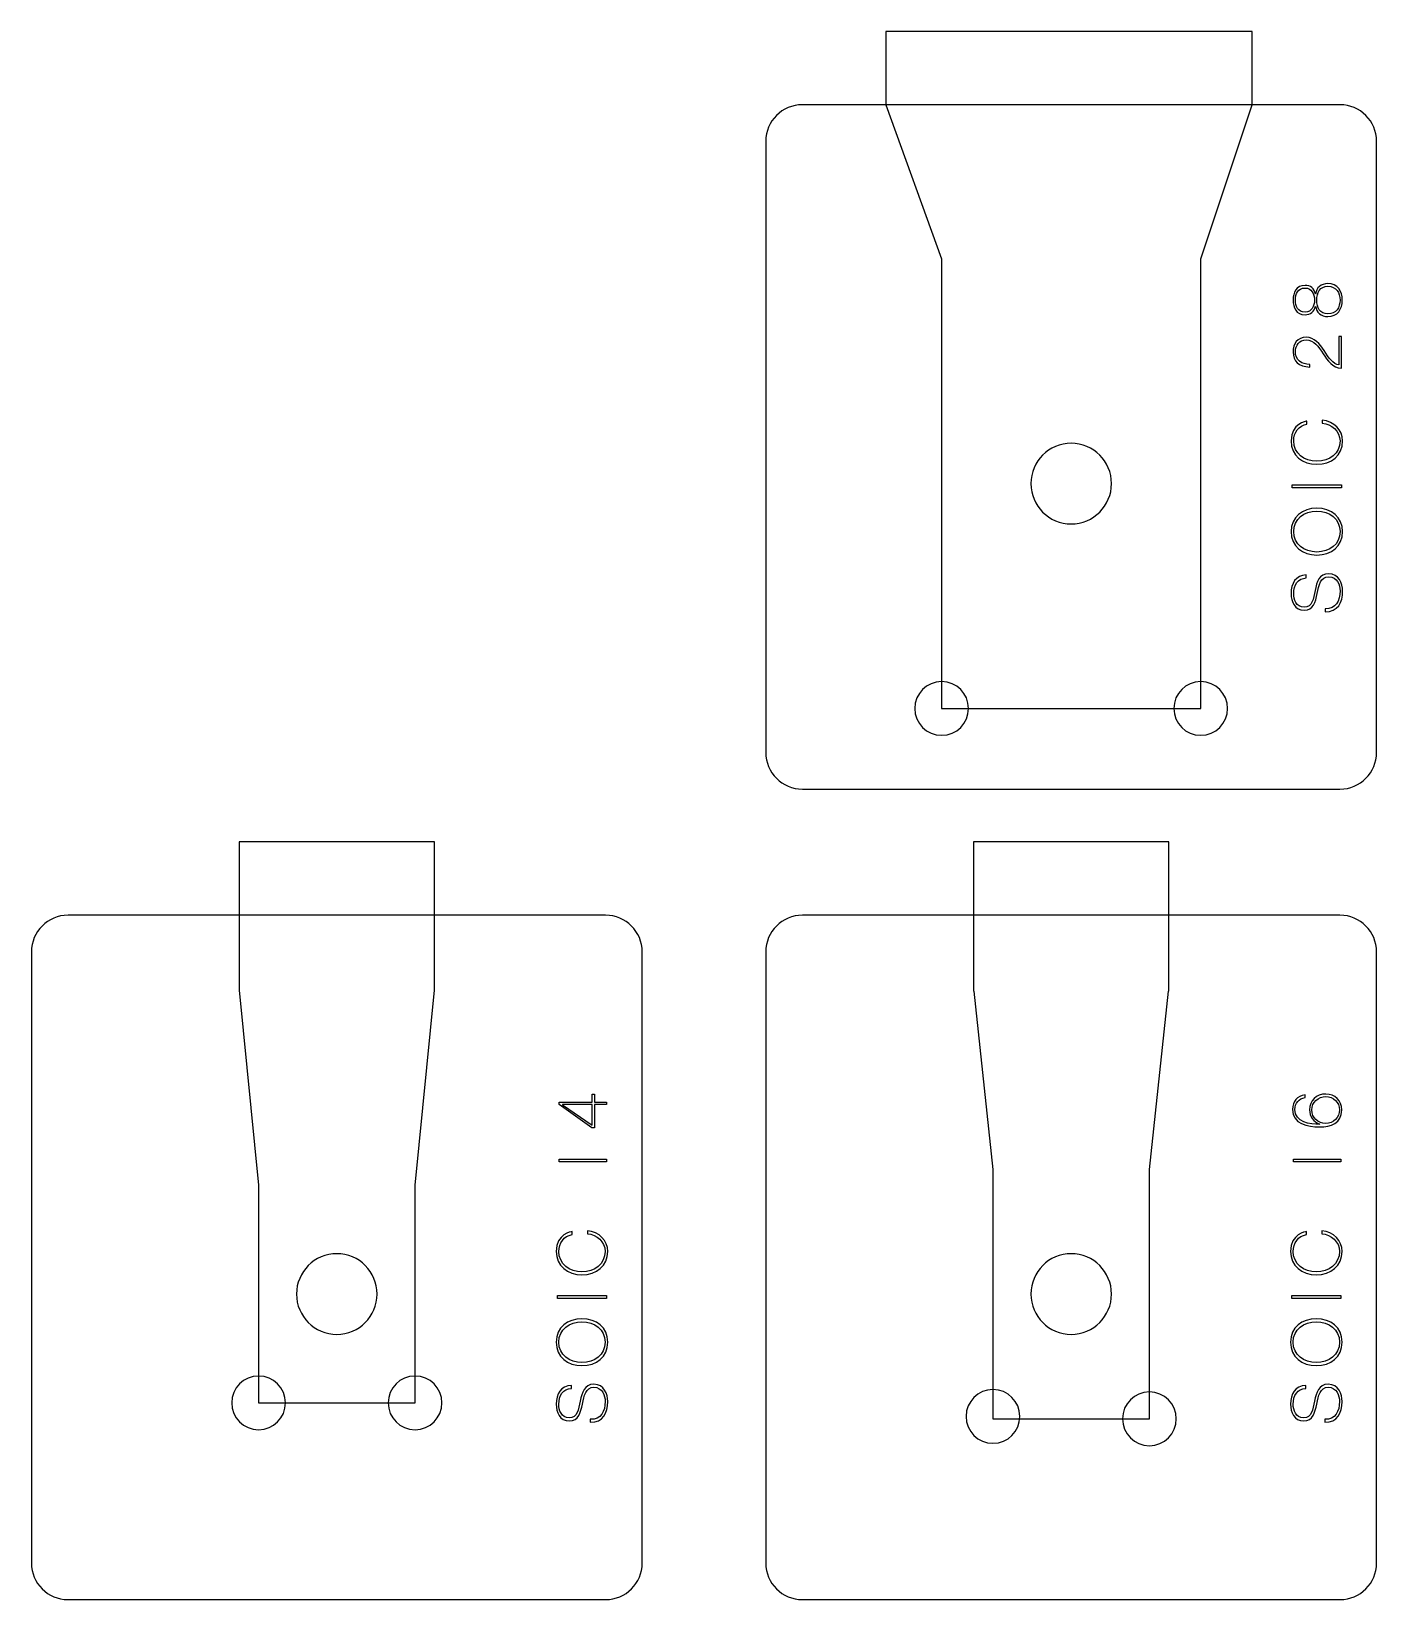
# Model space of a CAD drawing. Extents: x 0 to 55.1, y 0 to 64.2.
import ezdxf

# ---------------------------------------------------------------- set-up
doc = ezdxf.new("R2010")
doc.units = 0
doc.layers.add('LAYER_1', color=7, linetype='CONTINUOUS')

# ---------------------------------------------------------------- blocks, each defined once
blk = doc.blocks.new('BLOCK_2')
at = {"layer": 'LAYER_1', "color": 250}
blk.add_lwpolyline([(51.598, 45.482), (51.598, 45.606), (53.612, 45.606), (53.612, 45.482), (51.598, 45.482)], dxfattribs=at)
for points, knots in [([(51.632, 53.167), (51.632, 53.469), (51.753, 53.768), (52.12, 53.768), (52.337, 53.768), (52.501, 53.646), (52.546, 53.409), (52.546, 53.409), (52.551, 53.409), (52.551, 53.409), (52.583, 53.675), (52.777, 53.841), (53.054, 53.841), (53.457, 53.841), (53.646, 53.539), (53.646, 53.167), (53.646, 52.795), (53.457, 52.493), (53.054, 52.493), (52.777, 52.493), (52.583, 52.659), (52.551, 52.924), (52.551, 52.924), (52.546, 52.924), (52.546, 52.924), (52.501, 52.687), (52.337, 52.566), (52.12, 52.566), (51.753, 52.566), (51.632, 52.865), (51.632, 53.167)], [0, 0, 0, 0, 1, 1, 1, 2, 2, 2, 3, 3, 3, 4, 4, 4, 5, 5, 5, 6, 6, 6, 7, 7, 7, 8, 8, 8, 9, 9, 9, 10, 10, 10, 10]), ([(51.725, 53.167), (51.725, 52.91), (51.824, 52.673), (52.12, 52.673), (52.396, 52.673), (52.507, 52.916), (52.507, 53.167), (52.507, 53.418), (52.396, 53.66), (52.12, 53.66), (51.824, 53.66), (51.725, 53.423), (51.725, 53.167)], [0, 0, 0, 0, 1, 1, 1, 2, 2, 2, 3, 3, 3, 4, 4, 4, 4]), ([(52.6, 53.167), (52.6, 52.862), (52.729, 52.6), (53.054, 52.6), (53.398, 52.6), (53.553, 52.868), (53.553, 53.167), (53.553, 53.466), (53.398, 53.733), (53.054, 53.733), (52.729, 53.733), (52.6, 53.471), (52.6, 53.167)], [0, 0, 0, 0, 1, 1, 1, 2, 2, 2, 3, 3, 3, 4, 4, 4, 4]), ([(53.505, 51.676), (53.505, 51.676), (53.612, 51.676), (53.612, 51.676), (53.612, 51.676), (53.612, 50.379), (53.612, 50.379), (53.248, 50.401), (53.048, 50.689), (52.859, 50.974), (52.67, 51.256), (52.489, 51.538), (52.163, 51.538), (51.897, 51.538), (51.725, 51.312), (51.725, 51.059), (51.725, 50.703), (51.988, 50.534), (52.323, 50.534), (52.323, 50.534), (52.323, 50.427), (52.323, 50.427), (51.858, 50.449), (51.632, 50.661), (51.632, 51.042), (51.632, 51.372), (51.807, 51.645), (52.165, 51.645), (52.507, 51.645), (52.721, 51.377), (52.907, 51.098), (53.093, 50.819), (53.265, 50.534), (53.505, 50.514), (53.505, 50.514), (53.505, 51.676), (53.505, 51.676)], [0, 0, 0, 0, 1, 1, 1, 2, 2, 2, 3, 3, 3, 4, 4, 4, 5, 5, 5, 6, 6, 6, 7, 7, 7, 8, 8, 8, 9, 9, 9, 10, 10, 10, 11, 11, 11, 12, 12, 12, 12]), ([(52.199, 48.095), (51.861, 48.041), (51.657, 47.745), (51.657, 47.409), (51.657, 46.882), (52.089, 46.574), (52.605, 46.574), (53.121, 46.574), (53.553, 46.882), (53.553, 47.409), (53.553, 47.801), (53.203, 48.106), (52.828, 48.129), (52.828, 48.129), (52.828, 48.253), (52.828, 48.253), (53.308, 48.208), (53.66, 47.852), (53.66, 47.409), (53.66, 46.806), (53.195, 46.45), (52.605, 46.45), (52.016, 46.45), (51.55, 46.806), (51.55, 47.409), (51.55, 48.123), (52.171, 48.216), (52.199, 48.219), (52.199, 48.219), (52.199, 48.095), (52.199, 48.095)], [0, 0, 0, 0, 1, 1, 1, 2, 2, 2, 3, 3, 3, 4, 4, 4, 5, 5, 5, 6, 6, 6, 7, 7, 7, 8, 8, 8, 9, 9, 9, 10, 10, 10, 10]), ([(53.66, 43.695), (53.66, 43.092), (53.195, 42.736), (52.605, 42.736), (52.016, 42.736), (51.55, 43.092), (51.55, 43.695), (51.55, 44.296), (52.016, 44.652), (52.605, 44.652), (53.195, 44.652), (53.66, 44.296), (53.66, 43.695)], [0, 0, 0, 0, 1, 1, 1, 2, 2, 2, 3, 3, 3, 4, 4, 4, 4]), ([(53.553, 43.695), (53.553, 44.22), (53.121, 44.528), (52.605, 44.528), (52.089, 44.528), (51.657, 44.22), (51.657, 43.695), (51.657, 43.168), (52.089, 42.86), (52.605, 42.86), (53.121, 42.86), (53.553, 43.168), (53.553, 43.695)], [0, 0, 0, 0, 1, 1, 1, 2, 2, 2, 3, 3, 3, 4, 4, 4, 4]), ([(52.174, 41.798), (51.829, 41.784), (51.657, 41.525), (51.657, 41.153), (51.657, 40.924), (51.753, 40.6), (52.086, 40.6), (52.411, 40.6), (52.464, 40.944), (52.535, 41.285), (52.605, 41.629), (52.693, 41.973), (53.093, 41.973), (53.511, 41.973), (53.66, 41.573), (53.66, 41.266), (53.66, 40.794), (53.465, 40.411), (52.947, 40.416), (52.947, 40.416), (52.947, 40.541), (52.947, 40.541), (53.387, 40.515), (53.553, 40.868), (53.553, 41.266), (53.553, 41.508), (53.443, 41.849), (53.093, 41.849), (52.752, 41.849), (52.693, 41.505), (52.622, 41.161), (52.551, 40.82), (52.47, 40.476), (52.086, 40.476), (51.7, 40.476), (51.55, 40.834), (51.55, 41.153), (51.55, 41.573), (51.731, 41.903), (52.174, 41.923), (52.174, 41.923), (52.174, 41.798), (52.174, 41.798)], [0, 0, 0, 0, 1, 1, 1, 2, 2, 2, 3, 3, 3, 4, 4, 4, 5, 5, 5, 6, 6, 6, 7, 7, 7, 8, 8, 8, 9, 9, 9, 10, 10, 10, 11, 11, 11, 12, 12, 12, 13, 13, 13, 14, 14, 14, 14])]:
    blk.add_open_spline(points, degree=3, knots=knots, dxfattribs=at)

msp = doc.modelspace()

# ---------------------------------------------------------------- linework, layer by layer
at = {"layer": 'LAYER_1', "color": 250}
for points in [[(34.963, 64.16), (34.963, 61.16), (37.251, 54.861), (37.251, 36.461), (47.851, 36.461), (47.851, 54.861), (49.963, 61.16), (49.963, 64.16), (34.963, 64.16)], [(8.5, 31), (8.5, 24.934), (8.507, 24.934), (9.3, 16.95), (9.3, 8.05), (15.7, 8.05), (15.7, 16.95), (16.494, 24.934), (16.5, 24.934), (16.5, 31), (8.5, 31)], [(38.551, 31), (38.551, 24.899), (38.562, 24.899), (39.351, 17.6), (39.351, 7.4), (45.752, 7.4), (45.752, 17.6), (46.54, 24.899), (46.552, 24.899), (46.552, 31), (38.551, 31)], [(21.593, 20.358), (22.95, 20.358), (22.95, 20.685), (23.043, 20.685), (23.043, 20.358), (23.539, 20.358), (23.539, 20.251), (23.043, 20.251), (23.043, 19.303), (22.936, 19.303), (21.593, 20.251), (21.593, 20.358)], [(21.74, 20.251), (21.74, 20.245), (22.95, 19.411), (22.95, 20.251), (21.74, 20.251)], [(23.539, 17.914), (21.593, 17.914), (21.593, 18.021), (23.539, 18.021), (23.539, 17.914)], [(53.591, 17.914), (51.644, 17.914), (51.644, 18.021), (53.591, 18.021), (53.591, 17.914)], [(21.525, 12.321), (21.525, 12.445), (23.539, 12.445), (23.539, 12.321), (21.525, 12.321)], [(51.577, 12.321), (51.577, 12.445), (53.591, 12.445), (53.591, 12.321), (51.577, 12.321)]]:
    msp.add_lwpolyline(points, dxfattribs=at)
for points, knots in [([(55.051, 34.661), (55.051, 33.836), (54.376, 33.161), (53.551, 33.161), (53.551, 33.161), (31.551, 33.161), (31.551, 33.161), (30.726, 33.161), (30.051, 33.836), (30.051, 34.661), (30.051, 34.661), (30.051, 59.661), (30.051, 59.661), (30.051, 60.486), (30.726, 61.161), (31.551, 61.161), (31.551, 61.161), (53.551, 61.161), (53.551, 61.161), (54.376, 61.161), (55.051, 60.486), (55.051, 59.661), (55.051, 59.661), (55.051, 34.661), (55.051, 34.661)], [0, 0, 0, 0, 1, 1, 1, 2, 2, 2, 3, 3, 3, 4, 4, 4, 5, 5, 5, 6, 6, 6, 7, 7, 7, 8, 8, 8, 8]), ([(44.201, 45.661), (44.201, 44.75), (43.463, 44.011), (42.551, 44.011), (41.64, 44.011), (40.901, 44.75), (40.901, 45.661), (40.901, 46.573), (41.64, 47.311), (42.551, 47.311), (43.463, 47.311), (44.201, 46.573), (44.201, 45.661)], [0, 0, 0, 0, 1, 1, 1, 2, 2, 2, 3, 3, 3, 4, 4, 4, 4]), ([(38.351, 36.46), (38.351, 35.853), (37.859, 35.36), (37.251, 35.36), (36.644, 35.36), (36.151, 35.853), (36.151, 36.46), (36.151, 37.068), (36.644, 37.56), (37.251, 37.56), (37.859, 37.56), (38.351, 37.068), (38.351, 36.46)], [0, 0, 0, 0, 1, 1, 1, 2, 2, 2, 3, 3, 3, 4, 4, 4, 4]), ([(48.951, 36.46), (48.951, 35.853), (48.459, 35.36), (47.851, 35.36), (47.244, 35.36), (46.751, 35.853), (46.751, 36.46), (46.751, 37.068), (47.244, 37.56), (47.851, 37.56), (48.459, 37.56), (48.951, 37.068), (48.951, 36.46)], [0, 0, 0, 0, 1, 1, 1, 2, 2, 2, 3, 3, 3, 4, 4, 4, 4]), ([(25, 1.5), (25, 0.675), (24.325, 0), (23.5, 0), (23.5, 0), (1.5, 0), (1.5, 0), (0.675, 0), (0, 0.675), (0, 1.5), (0, 1.5), (0, 26.5), (0, 26.5), (0, 27.325), (0.675, 28), (1.5, 28), (1.5, 28), (23.5, 28), (23.5, 28), (24.325, 28), (25, 27.325), (25, 26.5), (25, 26.5), (25, 1.5), (25, 1.5)], [0, 0, 0, 0, 1, 1, 1, 2, 2, 2, 3, 3, 3, 4, 4, 4, 5, 5, 5, 6, 6, 6, 7, 7, 7, 8, 8, 8, 8]), ([(55.051, 1.5), (55.051, 0.675), (54.376, 0), (53.551, 0), (53.551, 0), (31.551, 0), (31.551, 0), (30.726, 0), (30.051, 0.675), (30.051, 1.5), (30.051, 1.5), (30.051, 26.5), (30.051, 26.5), (30.051, 27.325), (30.726, 28), (31.551, 28), (31.551, 28), (53.551, 28), (53.551, 28), (54.376, 28), (55.051, 27.325), (55.051, 26.5), (55.051, 26.5), (55.051, 1.5), (55.051, 1.5)], [0, 0, 0, 0, 1, 1, 1, 2, 2, 2, 3, 3, 3, 4, 4, 4, 5, 5, 5, 6, 6, 6, 7, 7, 7, 8, 8, 8, 8]), ([(52.124, 20.544), (51.873, 20.502), (51.704, 20.313), (51.704, 20.056), (51.704, 19.521), (52.332, 19.447), (52.716, 19.447), (52.716, 19.447), (52.722, 19.453), (52.722, 19.453), (52.471, 19.537), (52.304, 19.774), (52.304, 20.034), (52.304, 20.418), (52.589, 20.685), (52.97, 20.685), (53.345, 20.685), (53.624, 20.409), (53.624, 20.034), (53.624, 19.49), (53.187, 19.34), (52.713, 19.34), (52.234, 19.34), (51.61, 19.456), (51.61, 20.056), (51.61, 20.381), (51.797, 20.615), (52.124, 20.652), (52.124, 20.652), (52.124, 20.544), (52.124, 20.544)], [0, 0, 0, 0, 1, 1, 1, 2, 2, 2, 3, 3, 3, 4, 4, 4, 5, 5, 5, 6, 6, 6, 7, 7, 7, 8, 8, 8, 9, 9, 9, 10, 10, 10, 10]), ([(52.97, 20.578), (52.666, 20.578), (52.397, 20.35), (52.397, 20.034), (52.397, 19.712), (52.654, 19.484), (52.97, 19.484), (53.291, 19.484), (53.531, 19.729), (53.531, 20.034), (53.531, 20.347), (53.277, 20.578), (52.97, 20.578)], [0, 0, 0, 0, 1, 1, 1, 2, 2, 2, 3, 3, 3, 4, 4, 4, 4]), ([(22.126, 14.934), (21.788, 14.88), (21.585, 14.584), (21.585, 14.248), (21.585, 13.721), (22.016, 13.413), (22.532, 13.413), (23.048, 13.413), (23.48, 13.721), (23.48, 14.248), (23.48, 14.64), (23.13, 14.945), (22.755, 14.968), (22.755, 14.968), (22.755, 15.092), (22.755, 15.092), (23.235, 15.046), (23.587, 14.691), (23.587, 14.248), (23.587, 13.645), (23.122, 13.289), (22.532, 13.289), (21.943, 13.289), (21.477, 13.645), (21.477, 14.248), (21.477, 14.962), (22.098, 15.055), (22.126, 15.058), (22.126, 15.058), (22.126, 14.934), (22.126, 14.934)], [0, 0, 0, 0, 1, 1, 1, 2, 2, 2, 3, 3, 3, 4, 4, 4, 5, 5, 5, 6, 6, 6, 7, 7, 7, 8, 8, 8, 9, 9, 9, 10, 10, 10, 10]), ([(52.177, 14.934), (51.839, 14.88), (51.636, 14.584), (51.636, 14.248), (51.636, 13.721), (52.067, 13.413), (52.584, 13.413), (53.1, 13.413), (53.531, 13.721), (53.531, 14.248), (53.531, 14.64), (53.182, 14.945), (52.806, 14.968), (52.806, 14.968), (52.806, 15.092), (52.806, 15.092), (53.286, 15.046), (53.638, 14.691), (53.638, 14.248), (53.638, 13.645), (53.173, 13.289), (52.584, 13.289), (51.994, 13.289), (51.529, 13.645), (51.529, 14.248), (51.529, 14.962), (52.149, 15.055), (52.177, 15.058), (52.177, 15.058), (52.177, 14.934), (52.177, 14.934)], [0, 0, 0, 0, 1, 1, 1, 2, 2, 2, 3, 3, 3, 4, 4, 4, 5, 5, 5, 6, 6, 6, 7, 7, 7, 8, 8, 8, 9, 9, 9, 10, 10, 10, 10]), ([(14.15, 12.5), (14.15, 11.589), (13.411, 10.85), (12.5, 10.85), (11.589, 10.85), (10.85, 11.589), (10.85, 12.5), (10.85, 13.411), (11.589, 14.15), (12.5, 14.15), (13.411, 14.15), (14.15, 13.411), (14.15, 12.5)], [0, 0, 0, 0, 1, 1, 1, 2, 2, 2, 3, 3, 3, 4, 4, 4, 4]), ([(44.201, 12.5), (44.201, 11.589), (43.463, 10.85), (42.551, 10.85), (41.64, 10.85), (40.902, 11.589), (40.902, 12.5), (40.902, 13.411), (41.64, 14.15), (42.551, 14.15), (43.463, 14.15), (44.201, 13.411), (44.201, 12.5)], [0, 0, 0, 0, 1, 1, 1, 2, 2, 2, 3, 3, 3, 4, 4, 4, 4]), ([(23.587, 10.534), (23.587, 9.931), (23.122, 9.575), (22.532, 9.575), (21.943, 9.575), (21.477, 9.931), (21.477, 10.534), (21.477, 11.135), (21.943, 11.49), (22.532, 11.49), (23.122, 11.49), (23.587, 11.135), (23.587, 10.534)], [0, 0, 0, 0, 1, 1, 1, 2, 2, 2, 3, 3, 3, 4, 4, 4, 4]), ([(23.48, 10.534), (23.48, 11.059), (23.048, 11.366), (22.532, 11.366), (22.016, 11.366), (21.585, 11.059), (21.585, 10.534), (21.585, 10.007), (22.016, 9.699), (22.532, 9.699), (23.048, 9.699), (23.48, 10.007), (23.48, 10.534)], [0, 0, 0, 0, 1, 1, 1, 2, 2, 2, 3, 3, 3, 4, 4, 4, 4]), ([(53.638, 10.534), (53.638, 9.931), (53.173, 9.575), (52.584, 9.575), (51.994, 9.575), (51.529, 9.931), (51.529, 10.534), (51.529, 11.135), (51.994, 11.49), (52.584, 11.49), (53.173, 11.49), (53.638, 11.135), (53.638, 10.534)], [0, 0, 0, 0, 1, 1, 1, 2, 2, 2, 3, 3, 3, 4, 4, 4, 4]), ([(53.531, 10.534), (53.531, 11.059), (53.1, 11.366), (52.584, 11.366), (52.067, 11.366), (51.636, 11.059), (51.636, 10.534), (51.636, 10.007), (52.067, 9.699), (52.584, 9.699), (53.1, 9.699), (53.531, 10.007), (53.531, 10.534)], [0, 0, 0, 0, 1, 1, 1, 2, 2, 2, 3, 3, 3, 4, 4, 4, 4]), ([(10.4, 8.049), (10.4, 7.442), (9.908, 6.949), (9.3, 6.949), (8.692, 6.949), (8.2, 7.442), (8.2, 8.049), (8.2, 8.657), (8.692, 9.149), (9.3, 9.149), (9.908, 9.149), (10.4, 8.657), (10.4, 8.049)], [0, 0, 0, 0, 1, 1, 1, 2, 2, 2, 3, 3, 3, 4, 4, 4, 4]), ([(16.8, 8.049), (16.8, 7.442), (16.308, 6.949), (15.7, 6.949), (15.092, 6.949), (14.6, 7.442), (14.6, 8.049), (14.6, 8.657), (15.092, 9.149), (15.7, 9.149), (16.308, 9.149), (16.8, 8.657), (16.8, 8.049)], [0, 0, 0, 0, 1, 1, 1, 2, 2, 2, 3, 3, 3, 4, 4, 4, 4]), ([(22.101, 8.637), (21.756, 8.623), (21.585, 8.364), (21.585, 7.991), (21.585, 7.763), (21.68, 7.439), (22.013, 7.439), (22.338, 7.439), (22.391, 7.783), (22.462, 8.124), (22.532, 8.468), (22.62, 8.812), (23.02, 8.812), (23.438, 8.812), (23.587, 8.412), (23.587, 8.104), (23.587, 7.633), (23.393, 7.25), (22.874, 7.255), (22.874, 7.255), (22.874, 7.379), (22.874, 7.379), (23.314, 7.354), (23.48, 7.707), (23.48, 8.104), (23.48, 8.347), (23.37, 8.688), (23.02, 8.688), (22.679, 8.688), (22.62, 8.344), (22.549, 8), (22.479, 7.659), (22.397, 7.314), (22.013, 7.314), (21.627, 7.314), (21.477, 7.673), (21.477, 7.991), (21.477, 8.412), (21.658, 8.742), (22.101, 8.762), (22.101, 8.762), (22.101, 8.637), (22.101, 8.637)], [0, 0, 0, 0, 1, 1, 1, 2, 2, 2, 3, 3, 3, 4, 4, 4, 5, 5, 5, 6, 6, 6, 7, 7, 7, 8, 8, 8, 9, 9, 9, 10, 10, 10, 11, 11, 11, 12, 12, 12, 13, 13, 13, 14, 14, 14, 14]), ([(40.451, 7.497), (40.451, 6.89), (39.959, 6.397), (39.351, 6.397), (38.744, 6.397), (38.251, 6.89), (38.251, 7.497), (38.251, 8.105), (38.744, 8.597), (39.351, 8.597), (39.959, 8.597), (40.451, 8.105), (40.451, 7.497)], [0, 0, 0, 0, 1, 1, 1, 2, 2, 2, 3, 3, 3, 4, 4, 4, 4]), ([(46.852, 7.399), (46.852, 6.792), (46.359, 6.299), (45.751, 6.299), (45.144, 6.299), (44.652, 6.792), (44.652, 7.399), (44.652, 8.007), (45.144, 8.499), (45.751, 8.499), (46.359, 8.499), (46.852, 8.007), (46.852, 7.399)], [0, 0, 0, 0, 1, 1, 1, 2, 2, 2, 3, 3, 3, 4, 4, 4, 4]), ([(52.152, 8.637), (51.808, 8.623), (51.636, 8.364), (51.636, 7.991), (51.636, 7.763), (51.732, 7.439), (52.065, 7.439), (52.389, 7.439), (52.443, 7.783), (52.513, 8.124), (52.584, 8.468), (52.671, 8.812), (53.071, 8.812), (53.489, 8.812), (53.638, 8.412), (53.638, 8.104), (53.638, 7.633), (53.444, 7.25), (52.925, 7.255), (52.925, 7.255), (52.925, 7.379), (52.925, 7.379), (53.365, 7.354), (53.531, 7.707), (53.531, 8.104), (53.531, 8.347), (53.421, 8.688), (53.071, 8.688), (52.73, 8.688), (52.671, 8.344), (52.6, 8), (52.53, 7.659), (52.448, 7.314), (52.065, 7.314), (51.678, 7.314), (51.529, 7.673), (51.529, 7.991), (51.529, 8.412), (51.709, 8.742), (52.152, 8.762), (52.152, 8.762), (52.152, 8.637), (52.152, 8.637)], [0, 0, 0, 0, 1, 1, 1, 2, 2, 2, 3, 3, 3, 4, 4, 4, 5, 5, 5, 6, 6, 6, 7, 7, 7, 8, 8, 8, 9, 9, 9, 10, 10, 10, 11, 11, 11, 12, 12, 12, 13, 13, 13, 14, 14, 14, 14])]:
    msp.add_open_spline(points, degree=3, knots=knots, dxfattribs=at)

# ---------------------------------------------------------------- block references
at = {"layer": 'LAYER_1'}
msp.add_blockref('BLOCK_2', (0, 0), dxfattribs=at)

doc.saveas('drawing.dxf')
